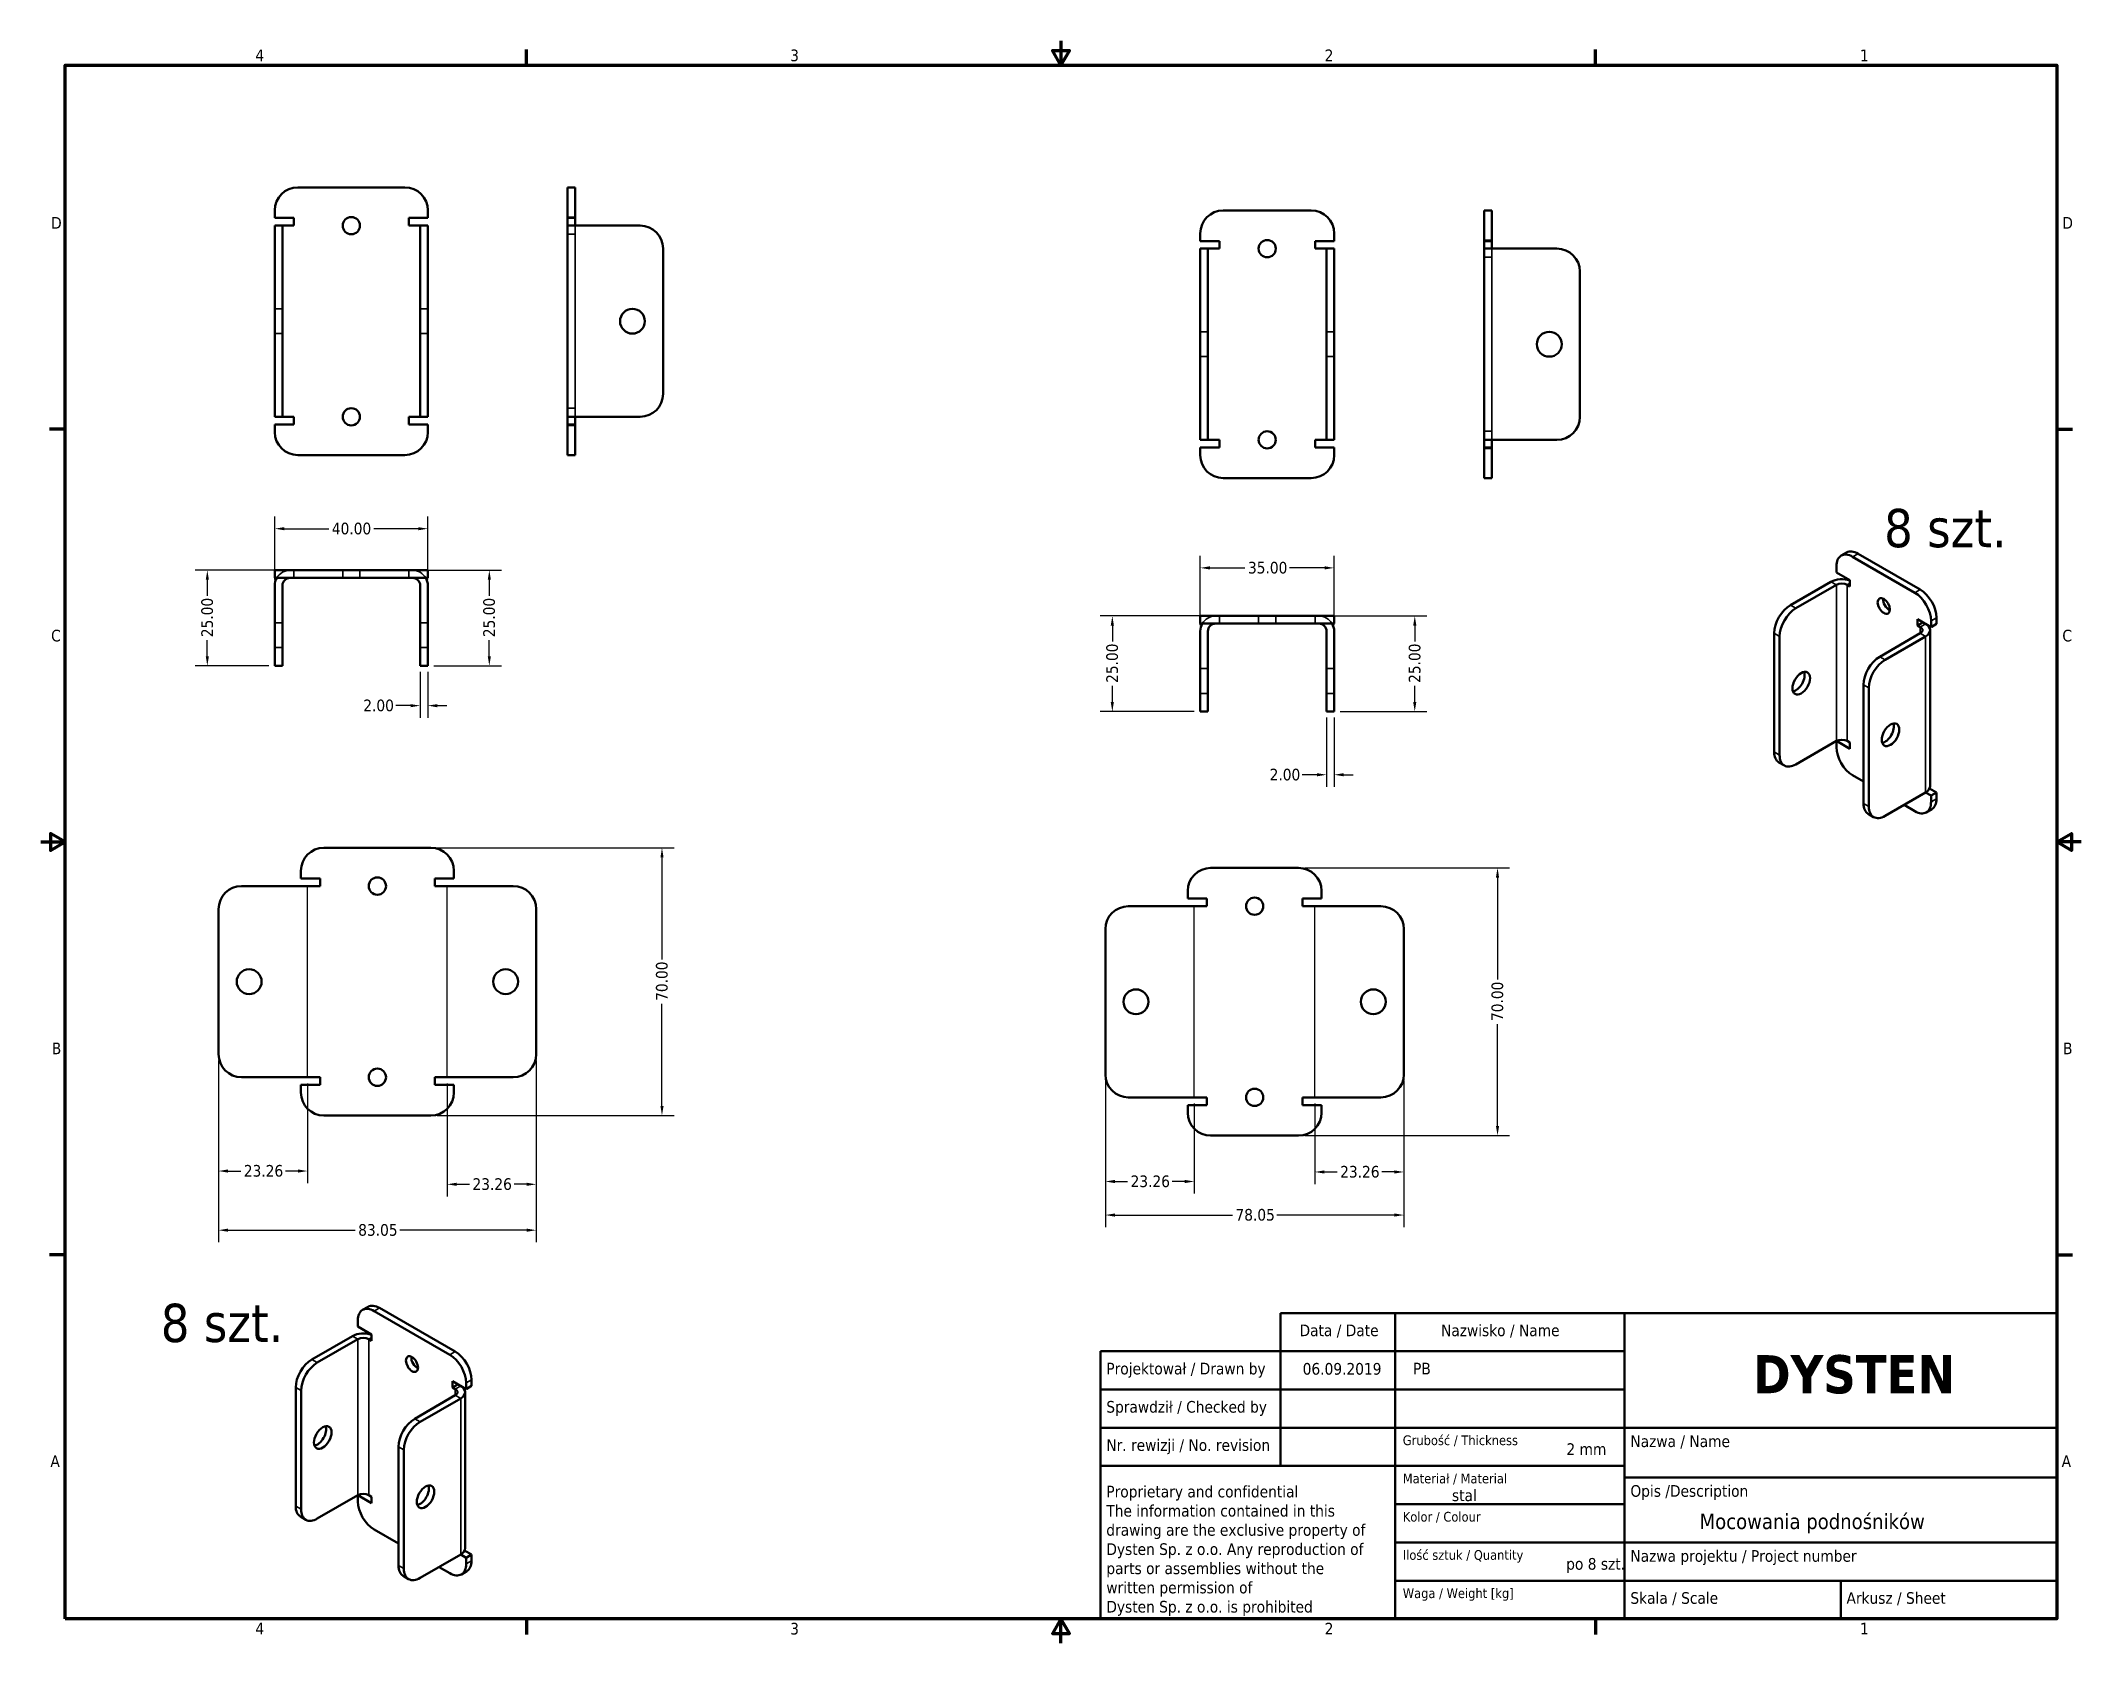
# Model space of a CAD drawing. Header units: millimetres. Extents: x 13 to 546, y 6 to 425.
import ezdxf
from ezdxf.enums import TextEntityAlignment as Align

# ---------------------------------------------------------------- set-up
doc = ezdxf.new("R2010")
doc.units = ezdxf.units.MM
for name, color, linetype, lineweight in [('Linia środkowa zgięcia (ANSI)', 7, 'Continuous', 25), ('Obramowanie (ANSI)', 7, 'Continuous', 70), ('Symbol (ANSI)', 7, 'Continuous', 25), ('Tytuł (ANSI)', 7, 'Continuous', 50), ('Ukryty (ANSI)', 7, 'Continuous', 35), ('Widoczne (ANSI)', 7, 'Continuous', 50), ('Widoczne wąskie (ANSI)', 7, 'Continuous', 35), ('Wymiar (ANSI)', 7, 'Continuous', 25)]:
    doc.layers.add(name, color=color, linetype=linetype, lineweight=lineweight)
doc.styles.add('Styl tekstu41', font='tahoma.ttf')
doc.styles.add('Styl tekstu42', font='tahoma.ttf')
doc.styles.add('Tekst notatki (ANSI)', font='tahoma.ttf')
doc.dimstyles.new('Domyślne - mm (ANSI)', dxfattribs={"dimtxt": 3.048, "dimasz": 2.5, "dimexe": 3.175, "dimexo": 1.6002, "dimgap": 0.8, "dimtad": 0, "dimtoh": 1, "dimrnd": 1e-08, "dimzin": 4, "dimdsep": 46, "dimtxsty": 'Tekst notatki (ANSI)', "dimcen": 0.09, "dimdle": 10, "dimclrd": 256, "dimclre": 256, "dimclrt": 256, "dimadec": 1, "dimazin": 1, "dimtfac": 1, "dimtofl": 0, "dimtmove": 0, "dimatfit": 3, "dimfxl": 1, "dimtolj": 1, "dimtzin": 4, "dimlwd": -1, "dimlwe": -1, "dimarcsym": 0})

# ---------------------------------------------------------------- blocks, each defined once
blk = doc.blocks.new('Ramki Default Border')
at = {"layer": 'Obramowanie (ANSI)'}
for p, q in [((139.7, 419.1), (139.7, 423.16)), ((419.1, 419.1), (419.1, 423.16)), ((19.05, 323.85), (14.99, 323.85)), ((539.75, 323.85), (543.81, 323.85)), ((19.05, 107.95), (14.99, 107.95)), ((539.75, 107.95), (543.81, 107.95)), ((139.7, 12.7), (139.7, 8.64)), ((419.1, 12.7), (419.1, 8.64))]:
    blk.add_line(p, q, dxfattribs=at)
at = {"layer": 'Obramowanie (ANSI)', "flags": 128}
for points in [[(279.4, 425.45), (279.4, 419.1), (277.2, 422.91), (281.6, 422.91), (279.4, 419.1)], [(19.05, 12.7), (19.05, 419.1), (539.75, 419.1), (539.75, 12.7), (19.05, 12.7)], [(12.7, 215.9), (19.05, 215.9), (15.24, 218.1), (15.24, 213.7), (19.05, 215.9)], [(546.1, 215.9), (539.75, 215.9), (543.56, 218.1), (543.56, 213.7), (539.75, 215.9)], [(279.4, 6.35), (279.4, 12.7), (277.2, 8.89), (281.6, 8.89), (279.4, 12.7)]]:
    blk.add_lwpolyline(points, dxfattribs=at)
at = {"layer": 'Obramowanie (ANSI)', "char_height": 3.05, "attachment_point": 7, "style": 'Tekst notatki (ANSI)'}
for s, insert in [('4', (68.79, 420.12)), ('3', (208.6, 420.05)), ('2', (348.33, 420.12)), ('1', (488.26, 420.12)), ('D', (15.39, 376.3)), ('D', (541.17, 376.3)), ('C', (15.39, 268.3)), ('C', (541.17, 268.3)), ('B', (15.58, 160.4)), ('B', (541.36, 160.4)), ('A', (15.21, 52.45)), ('A', (540.99, 52.45)), ('4', (68.79, 8.64)), ('3', (208.6, 8.57)), ('2', (348.33, 8.64)), ('1', (488.26, 8.64))]:
    blk.add_mtext(s, dxfattribs=dict(at, insert=insert))
blk = doc.blocks.new('Tabelki rysunkowe Tabelka new')
at = {"layer": 'Tytuł (ANSI)'}
for p, q in [((529, 115), (326, 115)), ((326, 115), (326, 109)), ((356, 115), (356, 35)), ((416, 115), (416, 35)), ((529, 115), (529, 35)), ((326, 109), (326, 75)), ((279, 35), (279, 105)), ((279, 105), (356, 105)), ((356, 105), (416, 105)), ((356, 95), (279, 95)), ((356, 95), (416, 95)), ((356, 85), (279, 85)), ((356, 85), (416, 85)), ((416, 85), (529, 85)), ((356, 75), (279, 75)), ((356, 75), (416, 75)), ((416, 72), (529, 72)), ((356, 65), (416, 65)), ((356, 55), (416, 55)), ((416, 55), (529, 55)), ((356, 45), (416, 45)), ((416, 45), (529, 45)), ((472.5, 45), (472.5, 35)), ((529, 35), (279, 35))]:
    blk.add_line(p, q, dxfattribs=at)
at = {"layer": 'Tytuł (ANSI)', "style": 'Tekst notatki (ANSI)'}
for s, insert, char_height, attachment_point in [('Nazwisko / Name', (368, 112), 3.048, 1), ('Data / Date', (331, 112), 3.048, 1), ('Projektował / Drawn by', (280.5, 102), 3.048, 1), ('\\fTahoma|b1|i0;\\H10.0000;DYSTEN', (476, 104), 10, 2), ('Sprawdził / Checked by', (280.5, 92), 3.048, 1), ('Nr. rewizji / No. revision', (280.5, 82), 3.048, 1), ('\\fTahoma|b0|i0;\\H2.5400;Grubość / Thickness', (358, 83), 2.54, 1), ('Nazwa / Name', (417.5, 83), 3.048, 1), ('\\fTahoma|b0|i0;\\H2.5400;Materiał / Material', (358, 73), 2.54, 1), ('Opis /Description ', (417.5, 70), 3.048, 1), ('\\fTahoma|b0|i0;\\H2.5400;Kolor / Colour', (358, 63), 2.54, 1), ('\\fTahoma|b0|i0;\\H2.5400;Ilość sztuk / Quantity', (358, 53), 2.54, 1), ('Nazwa projektu / Project number', (417.5, 53), 3.048, 1), ('\\fTahoma|b0|i0;\\H2.5400;Waga / Weight [kg]', (358, 43), 2.54, 1), ('Skala / Scale', (417.5, 42), 3.048, 1), ('Arkusz / Sheet', (474, 42), 3.048, 1)]:
    blk.add_mtext(s, dxfattribs=dict(at, insert=insert, char_height=char_height, attachment_point=attachment_point))
at = {"layer": 'Tytuł (ANSI)', "insert": (280.5, 69.84), "char_height": 3.048, "attachment_point": 1, "line_spacing_factor": 0.987884, "style": 'Tekst notatki (ANSI)'}
blk.add_mtext('Proprietary and confidential\\PThe information contained in this\\Pdrawing are the exclusive property of\\PDysten Sp. z o.o. Any reproduction of\\Pparts or assemblies without the\\Pwritten permission of\\PDysten Sp. z o.o. is prohibited', dxfattribs=at)
at = {"layer": 'Tytuł (ANSI)'}
for tag, p, height, style in [('Data_001', (331.83, 98.89), 3.05, 'Tekst notatki (ANSI)'), ('Projektował_001', (360.69, 98.95), 3.05, 'Tekst notatki (ANSI)'), ('Grubość_materiału_001', (400.78, 77.89), 3.05, 'Tekst notatki (ANSI)'), ('Materiał_001', (370.86, 65.81), 3.05, 'Tekst notatki (ANSI)'), ('Nazwa_części_001', (435.59, 58.5), 4, 'Styl tekstu42'), ('Ilość_sztuk_001', (400.72, 47.88), 3.05, 'Tekst notatki (ANSI)')]:
    blk.add_attdef(tag, p, '', height=height, dxfattribs=dict(at, style=style))
at = {"layer": 'Tytuł (ANSI)', "style": 'Tekst notatki (ANSI)'}
for tag, p in [('kiedy_sprawdził', (332, 92)), ('Kto_zatwierdził', (361, 92)), ('Nr_części', (465.47, 80.14)), ('RAL', (395.29, 61)), ('Nr_projektu', (499.73, 51)), ('Waga', (401, 41))]:
    blk.add_attdef(tag, text='', height=3.05, dxfattribs=at).set_placement(p, align=Align.TOP_LEFT)
blk = doc.blocks.new('*D5')
at = {"layer": 'Defpoints', "color": 0, "transparency": 16777216}
for p in [(56.23, 286.98), (79.87, 286.98), (73.87, 261.98)]:
    blk.add_point(p, dxfattribs=at)
at = {"layer": 'Wymiar (ANSI)', "transparency": 16777216}
for p, q in [((78.27, 286.98), (53.06, 286.98)), ((56.23, 284.48), (56.23, 280.3)), ((56.23, 264.48), (56.23, 268.67)), ((72.27, 261.98), (53.06, 261.98))]:
    blk.add_line(p, q, dxfattribs=at)
for points in [[(55.82, 284.48), (56.65, 284.48), (56.23, 286.98)], [(55.82, 264.48), (56.65, 264.48), (56.23, 261.98)]]:
    blk.add_solid(points, dxfattribs=at)
at = {"layer": 'Wymiar (ANSI)', "transparency": 16777216, "insert": (54.65, 269.47), "char_height": 3.048, "attachment_point": 1, "rotation": 90, "style": 'Tekst notatki (ANSI)'}
blk.add_mtext('\\A1;25.00', dxfattribs=at)
blk = doc.blocks.new('*D6')
at = {"layer": 'Defpoints', "color": 0, "transparency": 16777216}
for p in [(113.87, 297.84), (73.87, 282.98), (113.87, 282.98)]:
    blk.add_point(p, dxfattribs=at)
at = {"layer": 'Wymiar (ANSI)', "transparency": 16777216}
for p, q in [((73.87, 284.58), (73.87, 301.01)), ((113.87, 284.58), (113.87, 301.01)), ((76.37, 297.84), (87.98, 297.84)), ((111.37, 297.84), (99.76, 297.84))]:
    blk.add_line(p, q, dxfattribs=at)
for points in [[(76.37, 298.25), (76.37, 297.42), (73.87, 297.84)], [(111.37, 298.25), (111.37, 297.42), (113.87, 297.84)]]:
    blk.add_solid(points, dxfattribs=at)
at = {"layer": 'Wymiar (ANSI)', "transparency": 16777216, "insert": (88.78, 299.42), "char_height": 3.048, "attachment_point": 1, "style": 'Tekst notatki (ANSI)'}
blk.add_mtext('\\A1;40.00', dxfattribs=at)
blk = doc.blocks.new('*D7')
at = {"layer": 'Defpoints', "color": 0, "transparency": 16777216}
for p in [(107.87, 286.98), (129.95, 286.98), (113.87, 261.98)]:
    blk.add_point(p, dxfattribs=at)
at = {"layer": 'Wymiar (ANSI)', "transparency": 16777216}
for p, q in [((109.47, 286.98), (133.13, 286.98)), ((129.95, 284.48), (129.95, 280.3)), ((129.95, 264.48), (129.95, 268.67)), ((115.47, 261.98), (133.13, 261.98))]:
    blk.add_line(p, q, dxfattribs=at)
for points in [[(129.54, 284.48), (130.37, 284.48), (129.95, 286.98)], [(129.54, 264.48), (130.37, 264.48), (129.95, 261.98)]]:
    blk.add_solid(points, dxfattribs=at)
at = {"layer": 'Wymiar (ANSI)', "transparency": 16777216, "insert": (128.36, 269.47), "char_height": 3.048, "attachment_point": 1, "rotation": 90, "style": 'Tekst notatki (ANSI)'}
blk.add_mtext('\\A1;25.00', dxfattribs=at)
blk = doc.blocks.new('*D8')
at = {"layer": 'Defpoints', "color": 0, "transparency": 16777216}
for p in [(111.87, 261.98), (113.87, 261.98), (113.87, 251.56)]:
    blk.add_point(p, dxfattribs=at)
at = {"layer": 'Wymiar (ANSI)', "transparency": 16777216}
for p, q in [((111.87, 260.38), (111.87, 248.38)), ((113.87, 260.38), (113.87, 248.38)), ((109.37, 251.56), (105.54, 251.56)), ((116.37, 251.56), (118.87, 251.56))]:
    blk.add_line(p, q, dxfattribs=at)
for points in [[(109.37, 251.97), (109.37, 251.14), (111.87, 251.56)], [(116.37, 251.97), (116.37, 251.14), (113.87, 251.56)]]:
    blk.add_solid(points, dxfattribs=at)
at = {"layer": 'Wymiar (ANSI)', "transparency": 16777216, "insert": (97, 253.15), "char_height": 3.048, "attachment_point": 1, "style": 'Tekst notatki (ANSI)'}
blk.add_mtext('\\A1;2.00', dxfattribs=at)
blk = doc.blocks.new('*D9')
at = {"layer": 'Defpoints', "color": 0, "transparency": 16777216}
for p in [(292.82, 275.02), (321.81, 275.02), (315.81, 250.02)]:
    blk.add_point(p, dxfattribs=at)
at = {"layer": 'Wymiar (ANSI)', "transparency": 16777216}
for p, q in [((320.21, 275.02), (289.64, 275.02)), ((292.82, 272.52), (292.82, 268.34)), ((292.82, 252.52), (292.82, 256.71)), ((314.21, 250.02), (289.64, 250.02))]:
    blk.add_line(p, q, dxfattribs=at)
for points in [[(292.4, 272.52), (293.23, 272.52), (292.82, 275.02)], [(292.4, 252.52), (293.23, 252.52), (292.82, 250.02)]]:
    blk.add_solid(points, dxfattribs=at)
at = {"layer": 'Wymiar (ANSI)', "transparency": 16777216, "insert": (291.23, 257.51), "char_height": 3.048, "attachment_point": 1, "rotation": 90, "style": 'Tekst notatki (ANSI)'}
blk.add_mtext('\\A1;25.00', dxfattribs=at)
blk = doc.blocks.new('*D10')
at = {"layer": 'Defpoints', "color": 0, "transparency": 16777216}
for p in [(315.81, 287.59), (315.81, 271.02), (350.81, 271.02)]:
    blk.add_point(p, dxfattribs=at)
at = {"layer": 'Wymiar (ANSI)', "transparency": 16777216}
for p, q in [((315.81, 272.62), (315.81, 290.77)), ((350.81, 272.62), (350.81, 290.77)), ((318.31, 287.59), (327.48, 287.59)), ((348.31, 287.59), (339.14, 287.59))]:
    blk.add_line(p, q, dxfattribs=at)
for points in [[(318.31, 288.01), (318.31, 287.18), (315.81, 287.59)], [(348.31, 288.01), (348.31, 287.18), (350.81, 287.59)]]:
    blk.add_solid(points, dxfattribs=at)
at = {"layer": 'Wymiar (ANSI)', "transparency": 16777216, "insert": (328.28, 289.18), "char_height": 3.048, "attachment_point": 1, "style": 'Tekst notatki (ANSI)'}
blk.add_mtext('\\A1;35.00', dxfattribs=at)
blk = doc.blocks.new('*D11')
at = {"layer": 'Defpoints', "color": 0, "transparency": 16777216}
for p in [(344.81, 275.02), (350.81, 250.02), (371.88, 250.02)]:
    blk.add_point(p, dxfattribs=at)
at = {"layer": 'Wymiar (ANSI)', "transparency": 16777216}
for p, q in [((346.41, 275.02), (375.06, 275.02)), ((371.88, 272.52), (371.88, 268.34)), ((371.88, 252.52), (371.88, 256.71)), ((352.41, 250.02), (375.06, 250.02))]:
    blk.add_line(p, q, dxfattribs=at)
for points in [[(371.47, 272.52), (372.3, 272.52), (371.88, 275.02)], [(371.47, 252.52), (372.3, 252.52), (371.88, 250.02)]]:
    blk.add_solid(points, dxfattribs=at)
at = {"layer": 'Wymiar (ANSI)', "transparency": 16777216, "insert": (370.3, 257.51), "char_height": 3.048, "attachment_point": 1, "rotation": 90, "style": 'Tekst notatki (ANSI)'}
blk.add_mtext('\\A1;25.00', dxfattribs=at)
blk = doc.blocks.new('*D12')
at = {"layer": 'Defpoints', "color": 0, "transparency": 16777216}
for p in [(348.81, 250.02), (350.81, 250.02), (350.81, 233.49)]:
    blk.add_point(p, dxfattribs=at)
at = {"layer": 'Wymiar (ANSI)', "transparency": 16777216}
for p, q in [((348.81, 248.42), (348.81, 230.31)), ((350.81, 248.42), (350.81, 230.31)), ((346.31, 233.49), (342.48, 233.49)), ((353.31, 233.49), (355.81, 233.49))]:
    blk.add_line(p, q, dxfattribs=at)
for points in [[(346.31, 233.9), (346.31, 233.07), (348.81, 233.49)], [(353.31, 233.9), (353.31, 233.07), (350.81, 233.49)]]:
    blk.add_solid(points, dxfattribs=at)
at = {"layer": 'Wymiar (ANSI)', "transparency": 16777216, "insert": (333.94, 235.07), "char_height": 3.048, "attachment_point": 1, "style": 'Tekst notatki (ANSI)'}
blk.add_mtext('\\A1;2.00', dxfattribs=at)
blk = doc.blocks.new('*D13')
at = {"layer": 'Defpoints', "color": 0, "transparency": 16777216}
for p in [(59.17, 160.37), (142.22, 160.37), (142.22, 114.37)]:
    blk.add_point(p, dxfattribs=at)
at = {"layer": 'Wymiar (ANSI)', "transparency": 16777216}
for p, q in [((59.17, 158.77), (59.17, 111.2)), ((142.22, 158.77), (142.22, 111.2)), ((61.67, 114.37), (94.87, 114.37)), ((139.72, 114.37), (106.52, 114.37))]:
    blk.add_line(p, q, dxfattribs=at)
for points in [[(61.67, 114.79), (61.67, 113.96), (59.17, 114.37)], [(139.72, 114.79), (139.72, 113.96), (142.22, 114.37)]]:
    blk.add_solid(points, dxfattribs=at)
at = {"layer": 'Wymiar (ANSI)', "transparency": 16777216, "insert": (95.67, 115.97), "char_height": 3.048, "attachment_point": 1, "style": 'Tekst notatki (ANSI)'}
blk.add_mtext('\\A1;83.05', dxfattribs=at)
blk = doc.blocks.new('*D14')
at = {"layer": 'Defpoints', "color": 0, "transparency": 16777216}
for p in [(142.22, 160.37), (118.95, 154.37), (142.22, 126.37)]:
    blk.add_point(p, dxfattribs=at)
at = {"layer": 'Wymiar (ANSI)', "transparency": 16777216}
for p, q in [((142.22, 158.77), (142.22, 123.2)), ((118.95, 152.77), (118.95, 123.2)), ((121.45, 126.37), (124.75, 126.37)), ((139.72, 126.37), (136.42, 126.37))]:
    blk.add_line(p, q, dxfattribs=at)
for points in [[(121.45, 126.79), (121.45, 125.96), (118.95, 126.37)], [(139.72, 126.79), (139.72, 125.96), (142.22, 126.37)]]:
    blk.add_solid(points, dxfattribs=at)
at = {"layer": 'Wymiar (ANSI)', "transparency": 16777216, "insert": (125.55, 127.96), "char_height": 3.048, "attachment_point": 1, "style": 'Tekst notatki (ANSI)'}
blk.add_mtext('\\A1;23.26', dxfattribs=at)
blk = doc.blocks.new('*D15')
at = {"layer": 'Defpoints', "color": 0, "transparency": 16777216}
for p in [(59.17, 160.37), (82.43, 154.37), (59.17, 129.85)]:
    blk.add_point(p, dxfattribs=at)
at = {"layer": 'Wymiar (ANSI)', "transparency": 16777216}
for p, q in [((59.17, 158.77), (59.17, 126.67)), ((82.43, 152.77), (82.43, 126.67)), ((61.67, 129.85), (64.97, 129.85)), ((79.93, 129.85), (76.63, 129.85))]:
    blk.add_line(p, q, dxfattribs=at)
for points in [[(61.67, 130.26), (61.67, 129.43), (59.17, 129.85)], [(79.93, 130.26), (79.93, 129.43), (82.43, 129.85)]]:
    blk.add_solid(points, dxfattribs=at)
at = {"layer": 'Wymiar (ANSI)', "transparency": 16777216, "insert": (65.77, 131.43), "char_height": 3.048, "attachment_point": 1, "style": 'Tekst notatki (ANSI)'}
blk.add_mtext('\\A1;23.26', dxfattribs=at)
blk = doc.blocks.new('*D16')
at = {"layer": 'Defpoints', "color": 0, "transparency": 16777216}
for p in [(114.69, 214.37), (114.69, 144.37), (175.09, 144.37)]:
    blk.add_point(p, dxfattribs=at)
at = {"layer": 'Wymiar (ANSI)', "transparency": 16777216}
for p, q in [((116.29, 214.37), (178.27, 214.37)), ((175.09, 211.87), (175.09, 185.2)), ((175.09, 146.87), (175.09, 173.55)), ((116.29, 144.37), (178.27, 144.37))]:
    blk.add_line(p, q, dxfattribs=at)
for points in [[(174.68, 211.87), (175.51, 211.87), (175.09, 214.37)], [(174.68, 146.87), (175.51, 146.87), (175.09, 144.37)]]:
    blk.add_solid(points, dxfattribs=at)
at = {"layer": 'Wymiar (ANSI)', "transparency": 16777216, "insert": (173.51, 174.35), "char_height": 3.048, "attachment_point": 1, "rotation": 90, "style": 'Tekst notatki (ANSI)'}
blk.add_mtext('\\A1;70.00', dxfattribs=at)
blk = doc.blocks.new('*D17')
at = {"layer": 'Defpoints', "color": 0, "transparency": 16777216}
for p in [(290.99, 155.11), (369.04, 155.11), (369.04, 118.33)]:
    blk.add_point(p, dxfattribs=at)
at = {"layer": 'Wymiar (ANSI)', "transparency": 16777216}
for p, q in [((290.99, 153.51), (290.99, 115.16)), ((369.04, 153.51), (369.04, 115.16)), ((293.49, 118.33), (324.21, 118.33)), ((366.54, 118.33), (335.82, 118.33))]:
    blk.add_line(p, q, dxfattribs=at)
for points in [[(293.49, 118.75), (293.49, 117.92), (290.99, 118.33)], [(366.54, 118.75), (366.54, 117.92), (369.04, 118.33)]]:
    blk.add_solid(points, dxfattribs=at)
at = {"layer": 'Wymiar (ANSI)', "transparency": 16777216, "insert": (325.01, 119.93), "char_height": 3.048, "attachment_point": 1, "style": 'Tekst notatki (ANSI)'}
blk.add_mtext('\\A1;78.05', dxfattribs=at)
blk = doc.blocks.new('*D18')
at = {"layer": 'Defpoints', "color": 0, "transparency": 16777216}
for p in [(290.99, 155.11), (314.25, 149.11), (290.99, 127.11)]:
    blk.add_point(p, dxfattribs=at)
at = {"layer": 'Wymiar (ANSI)', "transparency": 16777216}
for p, q in [((290.99, 153.51), (290.99, 123.93)), ((314.25, 147.51), (314.25, 123.93)), ((293.49, 127.11), (296.79, 127.11)), ((311.75, 127.11), (308.45, 127.11))]:
    blk.add_line(p, q, dxfattribs=at)
for points in [[(293.49, 127.52), (293.49, 126.69), (290.99, 127.11)], [(311.75, 127.52), (311.75, 126.69), (314.25, 127.11)]]:
    blk.add_solid(points, dxfattribs=at)
at = {"layer": 'Wymiar (ANSI)', "transparency": 16777216, "insert": (297.59, 128.69), "char_height": 3.048, "attachment_point": 1, "style": 'Tekst notatki (ANSI)'}
blk.add_mtext('\\A1;23.26', dxfattribs=at)
blk = doc.blocks.new('*D19')
at = {"layer": 'Defpoints', "color": 0, "transparency": 16777216}
for p in [(369.04, 155.11), (345.78, 149.11), (369.04, 129.6)]:
    blk.add_point(p, dxfattribs=at)
at = {"layer": 'Wymiar (ANSI)', "transparency": 16777216}
for p, q in [((369.04, 153.51), (369.04, 126.43)), ((345.78, 147.51), (345.78, 126.43)), ((348.28, 129.6), (351.58, 129.6)), ((366.54, 129.6), (363.24, 129.6))]:
    blk.add_line(p, q, dxfattribs=at)
for points in [[(348.28, 130.02), (348.28, 129.18), (345.78, 129.6)], [(366.54, 130.02), (366.54, 129.18), (369.04, 129.6)]]:
    blk.add_solid(points, dxfattribs=at)
at = {"layer": 'Wymiar (ANSI)', "transparency": 16777216, "insert": (352.38, 131.19), "char_height": 3.048, "attachment_point": 1, "style": 'Tekst notatki (ANSI)'}
blk.add_mtext('\\A1;23.26', dxfattribs=at)
blk = doc.blocks.new('*D20')
at = {"layer": 'Defpoints', "color": 0, "transparency": 16777216}
for p in [(341.52, 209.11), (341.52, 139.11), (393.52, 139.11)]:
    blk.add_point(p, dxfattribs=at)
at = {"layer": 'Wymiar (ANSI)', "transparency": 16777216}
for p, q in [((343.12, 209.11), (396.69, 209.11)), ((393.52, 206.61), (393.52, 179.93)), ((393.52, 141.61), (393.52, 168.28)), ((343.12, 139.11), (396.69, 139.11))]:
    blk.add_line(p, q, dxfattribs=at)
for points in [[(393.1, 206.61), (393.93, 206.61), (393.52, 209.11)], [(393.1, 141.61), (393.93, 141.61), (393.52, 139.11)]]:
    blk.add_solid(points, dxfattribs=at)
at = {"layer": 'Wymiar (ANSI)', "transparency": 16777216, "insert": (391.93, 169.08), "char_height": 3.048, "attachment_point": 1, "rotation": 90, "style": 'Tekst notatki (ANSI)'}
blk.add_mtext('\\A1;70.00', dxfattribs=at)

msp = doc.modelspace()

# ---------------------------------------------------------------- linework, layer by layer
at = {"layer": 'Linia środkowa zgięcia (ANSI)'}
for p, q in [((82.43, 154.373), (82.43, 204.373)), ((118.954, 154.373), (118.954, 204.373)), ((314.254, 149.107), (314.254, 199.107)), ((345.777, 149.107), (345.777, 199.107))]:
    msp.add_line(p, q, dxfattribs=at)
at = {"layer": 'Ukryty (ANSI)'}
for p, q in [((150.375, 379.358), (152.375, 379.358)), ((150.375, 374.858), (152.375, 374.858)), ((152.375, 377.108), (152.375, 327.108)), ((390.04, 373.335), (392.04, 373.335)), ((390.04, 368.835), (392.04, 368.835)), ((392.04, 371.085), (392.04, 321.085)), ((73.871, 355.358), (75.871, 355.358)), ((111.871, 355.358), (113.871, 355.358)), ((73.871, 348.858), (75.871, 348.858)), ((111.871, 348.858), (113.871, 348.858)), ((315.809, 349.335), (317.809, 349.335)), ((348.809, 349.335), (350.809, 349.335)), ((315.809, 342.835), (317.809, 342.835)), ((348.809, 342.835), (350.809, 342.835)), ((150.375, 329.358), (152.375, 329.358)), ((150.375, 324.858), (152.375, 324.858)), ((390.04, 323.335), (392.04, 323.335)), ((390.04, 318.835), (392.04, 318.835)), ((78.871, 286.984), (78.871, 284.984)), ((91.621, 286.984), (91.621, 284.984)), ((96.121, 286.984), (96.121, 284.984)), ((108.871, 286.984), (108.871, 284.984)), ((73.871, 273.234), (75.871, 273.234)), ((111.871, 273.234), (113.871, 273.234)), ((320.809, 275.021), (320.809, 273.021)), ((331.059, 275.021), (331.059, 273.021)), ((335.559, 275.021), (335.559, 273.021)), ((345.809, 275.021), (345.809, 273.021)), ((73.871, 266.734), (75.871, 266.734)), ((111.871, 266.734), (113.871, 266.734)), ((315.809, 261.271), (317.809, 261.271)), ((348.809, 261.271), (350.809, 261.271)), ((315.809, 254.771), (317.809, 254.771)), ((348.809, 254.771), (350.809, 254.771))]:
    msp.add_line(p, q, dxfattribs=at)
for centre, start, end in [((77.871, 282.984), 90, 150), ((109.871, 282.984), 30, 90), ((319.809, 271.021), 90, 150), ((346.809, 271.021), 30, 90)]:
    msp.add_arc(centre, 4, start, end, dxfattribs=at)
at = {"layer": 'Widoczne (ANSI)'}
for p, q in [((79.871, 387.108), (107.871, 387.108)), ((152.375, 387.108), (150.375, 387.108)), ((150.375, 381.108), (150.375, 387.108)), ((152.375, 387.108), (152.375, 381.108)), ((73.871, 379.108), (73.871, 381.108)), ((73.871, 379.108), (78.871, 379.108)), ((78.871, 379.108), (78.871, 377.108)), ((108.871, 377.108), (108.871, 379.108)), ((108.871, 379.108), (113.871, 379.108)), ((113.871, 381.108), (113.871, 379.108)), ((150.375, 379.108), (150.375, 381.108)), ((150.375, 377.108), (150.375, 379.108)), ((150.375, 379.108), (152.375, 379.108)), ((152.375, 379.108), (152.375, 381.108)), ((152.375, 379.108), (152.375, 377.108)), ((321.809, 381.085), (344.809, 381.085)), ((392.04, 381.085), (390.04, 381.085)), ((390.04, 375.085), (390.04, 381.085)), ((392.04, 381.085), (392.04, 375.085)), ((75.871, 377.108), (73.871, 377.108)), ((73.871, 371.108), (73.871, 377.108)), ((75.871, 377.108), (75.871, 371.108)), ((75.871, 377.108), (77.871, 377.108)), ((78.871, 377.108), (77.871, 377.108)), ((109.871, 377.108), (108.871, 377.108)), ((109.871, 377.108), (111.871, 377.108)), ((111.871, 371.108), (111.871, 377.108)), ((113.871, 377.108), (111.871, 377.108)), ((113.871, 377.108), (113.871, 371.108)), ((150.375, 327.108), (150.375, 377.108)), ((154.375, 377.108), (150.375, 377.108)), ((154.375, 377.108), (169.375, 377.108)), ((315.809, 373.085), (315.809, 375.085)), ((350.809, 375.085), (350.809, 373.085)), ((390.04, 373.085), (390.04, 375.085)), ((392.04, 373.085), (392.04, 375.085)), ((73.871, 333.108), (73.871, 371.108)), ((75.871, 333.108), (75.871, 371.108)), ((111.871, 371.108), (111.871, 333.108)), ((113.871, 371.108), (113.871, 333.108)), ((175.375, 333.108), (175.375, 371.108)), ((315.809, 373.085), (320.809, 373.085)), ((317.809, 371.085), (315.809, 371.085)), ((315.809, 365.085), (315.809, 371.085)), ((317.809, 371.085), (317.809, 365.085)), ((317.809, 371.085), (319.809, 371.085)), ((320.809, 371.085), (319.809, 371.085)), ((320.809, 373.085), (320.809, 371.085)), ((345.809, 371.085), (345.809, 373.085)), ((345.809, 373.085), (350.809, 373.085)), ((346.809, 371.085), (345.809, 371.085)), ((346.809, 371.085), (348.809, 371.085)), ((348.809, 365.085), (348.809, 371.085)), ((350.809, 371.085), (348.809, 371.085)), ((350.809, 371.085), (350.809, 365.085)), ((390.04, 371.085), (390.04, 373.085)), ((390.04, 373.085), (392.04, 373.085)), ((390.04, 321.085), (390.04, 371.085)), ((394.04, 371.085), (390.04, 371.085)), ((392.04, 373.085), (392.04, 371.085)), ((394.04, 371.085), (409.04, 371.085)), ((315.809, 327.085), (315.809, 365.085)), ((317.809, 327.085), (317.809, 365.085)), ((348.809, 365.085), (348.809, 327.085)), ((350.809, 365.085), (350.809, 327.085)), ((415.04, 327.085), (415.04, 365.085)), ((73.871, 327.108), (73.871, 333.108)), ((75.871, 333.108), (75.871, 327.108)), ((111.871, 327.108), (111.871, 333.108)), ((113.871, 333.108), (113.871, 327.108)), ((73.871, 327.108), (75.871, 327.108)), ((77.871, 327.108), (75.871, 327.108)), ((77.871, 327.108), (78.871, 327.108)), ((78.871, 327.108), (78.871, 325.108)), ((108.871, 325.108), (108.871, 327.108)), ((108.871, 327.108), (109.871, 327.108)), ((111.871, 327.108), (109.871, 327.108)), ((111.871, 327.108), (113.871, 327.108)), ((150.375, 325.108), (150.375, 327.108)), ((154.375, 327.108), (150.375, 327.108)), ((152.375, 327.108), (152.375, 325.108)), ((154.375, 327.108), (169.375, 327.108)), ((315.809, 321.085), (315.809, 327.085)), ((317.809, 327.085), (317.809, 321.085)), ((348.809, 321.085), (348.809, 327.085)), ((350.809, 327.085), (350.809, 321.085)), ((73.871, 323.108), (73.871, 325.108)), ((78.871, 325.108), (73.871, 325.108)), ((113.871, 325.108), (108.871, 325.108)), ((113.871, 325.108), (113.871, 323.108)), ((150.375, 323.108), (150.375, 325.108)), ((152.375, 325.108), (150.375, 325.108)), ((150.375, 317.108), (150.375, 323.108)), ((152.375, 323.108), (152.375, 325.108)), ((152.375, 323.108), (152.375, 317.108)), ((315.809, 321.085), (317.809, 321.085)), ((319.809, 321.085), (317.809, 321.085)), ((319.809, 321.085), (320.809, 321.085)), ((320.809, 321.085), (320.809, 319.085)), ((345.809, 319.085), (345.809, 321.085)), ((345.809, 321.085), (346.809, 321.085)), ((348.809, 321.085), (346.809, 321.085)), ((348.809, 321.085), (350.809, 321.085)), ((390.04, 319.085), (390.04, 321.085)), ((394.04, 321.085), (390.04, 321.085)), ((392.04, 321.085), (392.04, 319.085)), ((394.04, 321.085), (409.04, 321.085)), ((107.871, 317.108), (79.871, 317.108)), ((150.375, 317.108), (152.375, 317.108)), ((315.809, 317.085), (315.809, 319.085)), ((320.809, 319.085), (315.809, 319.085)), ((350.809, 319.085), (345.809, 319.085)), ((350.809, 319.085), (350.809, 317.085)), ((390.04, 317.085), (390.04, 319.085)), ((392.04, 319.085), (390.04, 319.085)), ((390.04, 311.085), (390.04, 317.085)), ((392.04, 317.085), (392.04, 319.085)), ((392.04, 317.085), (392.04, 311.085)), ((344.809, 311.085), (321.809, 311.085)), ((390.04, 311.085), (392.04, 311.085)), ((482.106, 286.412), (482.106, 288.045)), ((484.763, 291.608), (483.348, 290.791)), ((486.348, 290.494), (502.612, 281.104)), ((487.763, 291.311), (504.026, 281.921)), ((73.871, 286.984), (79.871, 286.984)), ((73.871, 286.984), (73.871, 284.984)), ((79.871, 284.984), (73.871, 284.984)), ((73.871, 282.984), (73.871, 267.984)), ((75.871, 267.984), (75.871, 282.984)), ((79.871, 286.984), (107.871, 286.984)), ((79.871, 284.984), (107.871, 284.984)), ((107.871, 286.984), (113.871, 286.984)), ((113.871, 284.984), (107.871, 284.984)), ((111.871, 282.984), (111.871, 267.984)), ((113.871, 284.984), (113.871, 286.984)), ((113.871, 282.984), (113.871, 267.984)), ((480.692, 283.962), (470.085, 277.838)), ((471.499, 277.022), (482.106, 283.146)), ((482.106, 286.412), (485.641, 284.37)), ((485.641, 282.737), (484.934, 283.146)), ((485.641, 284.37), (485.641, 282.737)), ((315.809, 275.021), (321.809, 275.021)), ((315.809, 275.021), (315.809, 273.021)), ((321.809, 273.021), (315.809, 273.021)), ((321.809, 275.021), (344.809, 275.021)), ((321.809, 273.021), (344.809, 273.021)), ((344.809, 275.021), (350.809, 275.021)), ((350.809, 273.021), (344.809, 273.021)), ((350.809, 273.021), (350.809, 275.021)), ((503.319, 272.531), (503.319, 274.164)), ((503.319, 274.164), (506.854, 272.123)), ((504.733, 273.348), (503.319, 272.531)), ((504.026, 272.123), (503.319, 272.531)), ((506.854, 273.756), (506.854, 272.123)), ((506.854, 272.123), (508.269, 272.939)), ((508.269, 274.572), (508.269, 272.939)), ((73.871, 261.984), (73.871, 267.984)), ((75.871, 267.984), (75.871, 261.984)), ((111.871, 261.984), (111.871, 267.984)), ((113.871, 267.984), (113.871, 261.984)), ((315.809, 271.021), (315.809, 256.021)), ((317.809, 256.021), (317.809, 271.021)), ((348.809, 271.021), (348.809, 256.021)), ((350.809, 271.021), (350.809, 256.021)), ((465.842, 239.463), (465.842, 270.49)), ((467.257, 238.646), (467.257, 269.673)), ((504.026, 270.49), (493.419, 264.366)), ((505.44, 269.673), (494.834, 263.55)), ((506.612, 271.306), (506.612, 230.482)), ((73.871, 261.984), (75.871, 261.984)), ((111.871, 261.984), (113.871, 261.984)), ((489.177, 257.018), (489.177, 225.991)), ((490.591, 256.201), (490.591, 225.174)), ((315.809, 250.021), (315.809, 256.021)), ((317.809, 256.021), (317.809, 250.021)), ((348.809, 250.021), (348.809, 256.021)), ((350.809, 256.021), (350.809, 250.021)), ((315.809, 250.021), (317.809, 250.021)), ((348.809, 250.021), (350.809, 250.021)), ((482.106, 242.321), (471.499, 236.197)), ((482.106, 240.688), (482.106, 242.321)), ((485.641, 240.279), (482.106, 242.321)), ((484.934, 242.321), (485.641, 241.912)), ((485.641, 241.912), (485.641, 240.279)), ((467.085, 236.716), (468.499, 235.9)), ((489.177, 231.706), (486.348, 233.339)), ((506.476, 229.884), (508.269, 228.849)), ((505.44, 228.849), (494.834, 222.725)), ((502.612, 223.95), (499.783, 225.583)), ((506.854, 228.032), (505.44, 228.849)), ((507.026, 224.469), (505.612, 223.652)), ((508.269, 228.849), (506.854, 228.032)), ((506.854, 228.032), (506.854, 226.399)), ((508.269, 228.849), (508.269, 227.216)), ((491.834, 222.428), (490.419, 223.244)), ((114.692, 214.373), (86.692, 214.373)), ((80.692, 208.373), (80.692, 206.373)), ((120.692, 206.373), (120.692, 208.373)), ((341.516, 209.107), (318.516, 209.107)), ((85.692, 204.373), (65.168, 204.373)), ((80.692, 206.373), (85.692, 206.373)), ((85.692, 206.373), (85.692, 204.373)), ((115.692, 204.373), (115.692, 206.373)), ((115.692, 206.373), (120.692, 206.373)), ((136.216, 204.373), (115.692, 204.373)), ((312.516, 203.107), (312.516, 201.107)), ((347.516, 201.107), (347.516, 203.107)), ((59.168, 198.373), (59.168, 160.373)), ((142.216, 160.373), (142.216, 198.373)), ((317.516, 199.107), (296.992, 199.107)), ((312.516, 201.107), (317.516, 201.107)), ((317.516, 201.107), (317.516, 199.107)), ((342.516, 199.107), (342.516, 201.107)), ((342.516, 201.107), (347.516, 201.107)), ((363.039, 199.107), (342.516, 199.107)), ((290.992, 193.107), (290.992, 155.107)), ((369.039, 155.107), (369.039, 193.107)), ((65.168, 154.373), (85.692, 154.373)), ((80.692, 152.373), (80.692, 150.373)), ((85.692, 152.373), (80.692, 152.373)), ((85.692, 154.373), (85.692, 152.373)), ((115.692, 154.373), (136.216, 154.373)), ((115.692, 152.373), (115.692, 154.373)), ((120.692, 152.373), (115.692, 152.373)), ((120.692, 150.373), (120.692, 152.373)), ((86.692, 144.373), (114.692, 144.373)), ((296.992, 149.107), (317.516, 149.107)), ((312.516, 147.107), (312.516, 145.107)), ((317.516, 147.107), (312.516, 147.107)), ((317.516, 149.107), (317.516, 147.107)), ((342.516, 149.107), (363.039, 149.107)), ((342.516, 147.107), (342.516, 149.107)), ((347.516, 147.107), (342.516, 147.107)), ((347.516, 145.107), (347.516, 147.107)), ((318.516, 139.107), (341.516, 139.107)), ((95.594, 89.144), (95.594, 90.777)), ((98.251, 94.34), (96.836, 93.523)), ((99.836, 93.226), (119.635, 81.795)), ((101.251, 94.043), (121.05, 82.612)), ((94.179, 86.694), (83.573, 80.571)), ((84.987, 79.754), (95.594, 85.878)), ((95.594, 89.144), (99.129, 87.103)), ((99.129, 85.47), (98.422, 85.878)), ((99.129, 87.103), (99.129, 85.47)), ((120.342, 73.222), (120.342, 74.855)), ((120.342, 74.855), (123.878, 72.814)), ((125.292, 75.263), (125.292, 73.63)), ((79.33, 42.195), (79.33, 73.222)), ((80.744, 41.379), (80.744, 72.406)), ((121.05, 71.181), (110.443, 65.057)), ((122.464, 70.364), (111.857, 64.241)), ((121.757, 74.039), (120.342, 73.222)), ((121.05, 72.814), (120.342, 73.222)), ((123.635, 71.997), (123.635, 31.173)), ((123.878, 74.447), (123.878, 72.814)), ((123.878, 72.814), (125.292, 73.63)), ((106.2, 57.709), (106.2, 26.682)), ((107.614, 56.892), (107.614, 25.865)), ((95.594, 45.053), (84.987, 38.929)), ((95.594, 43.42), (95.594, 45.053)), ((99.129, 43.012), (95.594, 45.053)), ((98.422, 45.053), (99.129, 44.645)), ((99.129, 44.645), (99.129, 43.012)), ((80.573, 39.449), (81.987, 38.632)), ((106.2, 32.397), (99.836, 36.072)), ((122.464, 29.54), (111.857, 23.416)), ((123.878, 28.723), (122.464, 29.54)), ((123.499, 30.575), (125.292, 29.54)), ((125.292, 29.54), (123.878, 28.723)), ((123.878, 28.723), (123.878, 27.09)), ((125.292, 29.54), (125.292, 27.907)), ((108.857, 23.119), (107.443, 23.935)), ((119.635, 24.641), (116.807, 26.274)), ((124.05, 25.16), (122.635, 24.343))]:
    msp.add_line(p, q, dxfattribs=at)
for centre, radius in [((93.871, 377.108), 2.25), ((333.309, 371.085), 2.25), ((167.375, 352.108), 3.25), ((407.04, 346.085), 3.25), ((93.871, 327.108), 2.25), ((333.309, 321.085), 2.25), ((100.692, 204.373), 2.25), ((330.016, 199.107), 2.25), ((67.168, 179.373), 3.25), ((134.216, 179.373), 3.25), ((298.992, 174.107), 3.25), ((361.039, 174.107), 3.25), ((100.692, 154.373), 2.25), ((330.016, 149.107), 2.25)]:
    msp.add_circle(centre, radius, dxfattribs=at)
for centre, radius, start, end in [((79.871, 381.108), 6, 90, 180), ((107.871, 381.108), 6, 0, 90), ((321.809, 375.085), 6, 90, 180), ((344.809, 375.085), 6, 0, 90), ((169.375, 371.108), 6, 0, 90), ((409.04, 365.085), 6, 0, 90), ((169.375, 333.108), 6, 270, 0), ((409.04, 327.085), 6, 270, 0), ((79.871, 323.108), 6, 180, 270), ((107.871, 323.108), 6, 270, 0), ((321.809, 317.085), 6, 180, 270), ((344.809, 317.085), 6, 270, 0), ((77.871, 282.984), 4, 150, 180), ((77.871, 282.984), 2, 90, 180), ((109.871, 282.984), 2, 0, 90), ((109.871, 282.984), 4, 0, 30), ((319.809, 271.021), 4, 150, 180), ((319.809, 271.021), 2, 90, 180), ((346.809, 271.021), 2, 0, 90), ((346.809, 271.021), 4, 0, 30), ((86.692, 208.373), 6, 90, 180), ((114.692, 208.373), 6, 0, 90), ((318.516, 203.107), 6, 90, 180), ((341.516, 203.107), 6, 0, 90), ((65.168, 198.373), 6, 90, 180), ((136.216, 198.373), 6, 0, 90), ((296.992, 193.107), 6, 90, 180), ((363.039, 193.107), 6, 0, 90), ((65.168, 160.373), 6, 180, 270), ((136.216, 160.373), 6, 270, 0), ((296.992, 155.107), 6, 180, 270), ((363.039, 155.107), 6, 270, 0), ((86.692, 150.373), 6, 180, 270), ((114.692, 150.373), 6, 270, 0), ((318.516, 145.107), 6, 180, 270), ((341.516, 145.107), 6, 270, 0)]:
    msp.add_arc(centre, radius, start, end, dxfattribs=at)
for centre, major_axis, start_param, end_param in [((486.348, 285.595), (-3, 5.196), 5.4977871, 7.0685835), ((487.763, 286.412), (-3, 5.196), 5.4977871, 6.2831853), ((483.52, 282.329), (-4, 0), 4.1533991, 5.4977871), ((483.52, 282.329), (2, 0), 0.7853982, 2.3561945), ((470.085, 272.939), (-3, -5.196), 3.9269908, 5.4977871), ((495.894, 278.451), (1.125, -1.949), 3.8212665, 5.6035115), ((502.612, 276.205), (3, -5.196), 0.7853982, 2.3561945), ((504.026, 277.022), (-3, 5.196), 3.9269908, 5.4977871), ((471.499, 272.123), (3, 5.196), 0.7853982, 2.3561945), ((502.612, 271.306), (2, 0), 5.4977871, 7.0685835), ((502.612, 271.306), (4, 0), 5.4977871, 7.0685835), ((493.419, 259.467), (-3, -5.196), 3.9269908, 5.4977871), ((494.834, 258.651), (3, 5.196), 0.7853982, 2.3561945), ((471.499, 258.242), (1.625, 2.815), 3.5917893, 5.8329886), ((494.834, 244.77), (1.625, 2.815), 3.5917893, 5.8329886), ((483.52, 241.504), (-2, 0), 3.9269908, 5.4977871), ((486.348, 238.238), (-3, 5.196), 0.7853982, 2.3561945), ((470.085, 241.912), (-3, -5.196), 5.4977871, 6.2831853), ((471.499, 241.096), (-3, -5.196), 5.4977871, 7.0685835), ((502.612, 230.482), (4, 0), 5.4977871, 6.2831853), ((493.419, 228.44), (-3, -5.196), 5.4977871, 6.2831853), ((494.834, 227.624), (-3, -5.196), 5.4977871, 7.0685835), ((502.612, 228.849), (3, -5.196), 5.4977871, 7.0685835), ((504.026, 229.665), (3, -5.196), 0, 0.7853982), ((99.836, 88.327), (-3, 5.196), 5.4977871, 7.0685835), ((101.251, 89.144), (-3, 5.196), 5.4977871, 6.2831853), ((97.008, 85.061), (-4, 0), 4.1533991, 5.4977871), ((97.008, 85.061), (2, 0), 0.7853982, 2.3561945), ((83.573, 75.672), (-3, -5.196), 3.9269908, 5.4977871), ((111.15, 80.162), (1.125, -1.949), 3.8212665, 5.6035115), ((119.635, 76.896), (3, -5.196), 0.7853982, 2.3561945), ((121.05, 77.713), (-3, 5.196), 3.9269908, 5.4977871), ((84.987, 74.855), (3, 5.196), 0.7853982, 2.3561945), ((119.635, 71.997), (2, 0), 5.4977871, 7.0685835), ((119.635, 71.997), (4, 0), 5.4977871, 7.0685835), ((110.443, 60.158), (-3, -5.196), 3.9269908, 5.4977871), ((111.857, 59.342), (3, 5.196), 0.7853982, 2.3561945), ((84.987, 60.975), (1.625, 2.815), 3.5917893, 5.8329886), ((97.008, 44.237), (-2, 0), 3.9269908, 5.4977871), ((99.836, 40.971), (-3, 5.196), 0.7853982, 2.3561945), ((111.857, 45.461), (1.625, 2.815), 3.5917893, 5.8329886), ((83.573, 44.645), (-3, -5.196), 5.4977871, 6.2831853), ((84.987, 43.828), (-3, -5.196), 5.4977871, 7.0685835), ((110.443, 29.131), (-3, -5.196), 5.4977871, 6.2831853), ((119.635, 29.54), (3, -5.196), 5.4977871, 7.0685835), ((119.635, 31.173), (4, 0), 5.4977871, 6.2831853), ((121.05, 30.356), (3, -5.196), 0, 0.7853982), ((111.857, 28.315), (-3, -5.196), 5.4977871, 7.0685835)]:
    msp.add_ellipse(centre, major_axis=major_axis, ratio=0.5773503, start_param=start_param, end_param=end_param, dxfattribs=at)
for centre, major_axis in [((494.48, 277.634), (1.125, -1.949)), ((472.913, 257.426), (-1.625, -2.815)), ((496.248, 243.954), (-1.625, -2.815)), ((109.736, 79.346), (1.125, -1.949)), ((86.401, 60.158), (-1.625, -2.815)), ((113.271, 44.645), (-1.625, -2.815))]:
    msp.add_ellipse(centre, major_axis=major_axis, ratio=0.5773503, dxfattribs=at)
at = {"layer": 'Widoczne wąskie (ANSI)'}
for p, q in [((486.348, 290.494), (487.763, 291.311)), ((482.106, 283.146), (480.692, 283.962)), ((482.106, 242.321), (482.106, 283.146)), ((485.641, 283.554), (484.934, 283.146)), ((484.934, 283.146), (484.934, 242.321)), ((471.499, 277.022), (470.085, 277.838)), ((504.026, 281.921), (502.612, 281.104)), ((505.44, 272.939), (504.026, 272.123)), ((504.026, 270.49), (504.026, 272.123)), ((506.854, 273.756), (508.269, 274.572)), ((465.842, 270.49), (467.257, 269.673)), ((505.44, 269.673), (504.026, 270.49)), ((505.44, 228.849), (505.44, 269.673)), ((494.834, 263.55), (493.419, 264.366)), ((489.177, 257.018), (490.591, 256.201)), ((467.257, 238.646), (465.842, 239.463)), ((490.591, 225.174), (489.177, 225.991)), ((508.269, 227.216), (506.854, 226.399)), ((99.836, 93.226), (101.251, 94.043)), ((95.594, 85.878), (94.179, 86.694)), ((95.594, 45.053), (95.594, 85.878)), ((99.129, 86.286), (98.422, 85.878)), ((98.422, 85.878), (98.422, 45.053)), ((84.987, 79.754), (83.573, 80.571)), ((121.05, 82.612), (119.635, 81.795)), ((123.878, 74.447), (125.292, 75.263)), ((79.33, 73.222), (80.744, 72.406)), ((122.464, 73.63), (121.05, 72.814)), ((121.05, 71.181), (121.05, 72.814)), ((122.464, 70.364), (121.05, 71.181)), ((122.464, 29.54), (122.464, 70.364)), ((111.857, 64.241), (110.443, 65.057)), ((106.2, 57.709), (107.614, 56.892)), ((80.744, 41.379), (79.33, 42.195)), ((107.614, 25.865), (106.2, 26.682)), ((125.292, 27.907), (123.878, 27.09))]:
    msp.add_line(p, q, dxfattribs=at)

# ---------------------------------------------------------------- block references
msp.add_blockref('Ramki Default Border', (0, 0))
msp.add_blockref('Tabelki rysunkowe Tabelka new', (10.75, -22.3)).add_auto_attribs({'Projektował_001': 'PB', 'Data_001': '06.09.2019', 'Materiał_001': 'stal', 'Grubość_materiału_001': '2 mm', 'Ilość_sztuk_001': 'po 8 szt.', 'Nazwa_części_001': 'Mocowania podnośników'})

# ---------------------------------------------------------------- texts
at = {"layer": 'Symbol (ANSI)', "char_height": 10, "attachment_point": 7, "style": 'Styl tekstu41'}
for insert in [(494.572, 292.811), (44.063, 84.935)]:
    msp.add_mtext('8 szt.', dxfattribs=dict(at, insert=insert))

# ---------------------------------------------------------------- dimensions: what is measured, and where the dimension line sits
at = {"layer": 'Wymiar (ANSI)'}
for base, p1, p2, angle, picture, middle in [((113.871, 297.838), (73.871, 282.984), (113.871, 282.984), 180, '*D6', (93.871, 297.838)), ((315.809, 287.594), (350.809, 271.021), (315.809, 271.021), 180, '*D10', (333.309, 287.594)), ((56.234, 286.984), (73.871, 261.984), (79.871, 286.984), 270, '*D5', (56.234, 274.484)), ((129.952, 286.984), (113.871, 261.984), (107.871, 286.984), 270, '*D7', (129.952, 274.484)), ((292.817, 275.021), (315.809, 250.021), (321.809, 275.021), 270, '*D9', (292.817, 262.521)), ((371.883, 250.021), (344.809, 275.021), (350.809, 250.021), 270, '*D11', (371.883, 262.521)), ((113.871, 251.558), (111.871, 261.984), (113.871, 261.984), 180, '*D8', (100.872, 251.558)), ((175.092, 144.373), (114.692, 214.373), (114.692, 144.373), 90, '*D16', (175.092, 179.373)), ((393.516, 139.107), (341.516, 209.107), (341.516, 139.107), 90, '*D20', (393.516, 174.107)), ((142.216, 114.373), (59.168, 160.373), (142.216, 160.373), 180, '*D13', (100.692, 114.373)), ((369.039, 118.332), (290.992, 155.107), (369.039, 155.107), 180, '*D17', (330.016, 118.332))]:
    dim = msp.add_linear_dim(base=base, p1=p1, p2=p2, angle=angle, dimstyle='Domyślne - mm (ANSI)', override={"dimgap": 0.8, "dimtoh": 0, "dimdec": 2, "dimtol": 0, "dimlim": 0, "dimtp": 0, "dimtm": 0, "dimtdec": 2, "dimatfit": 1}, dxfattribs=at)
    dim.commit()
    dim.dimension.update_dxf_attribs({"geometry": picture, "text_midpoint": middle, "dimtype": 160})
for base, p1, p2, picture, middle in [((350.809, 233.485), (348.809, 250.021), (350.809, 250.021), '*D12', (337.811, 233.485)), ((59.168, 129.845), (82.43, 154.373), (59.168, 160.373), '*D15', (70.799, 129.845)), ((142.216, 126.373), (118.954, 154.373), (142.216, 160.373), '*D14', (130.585, 126.373)), ((290.992, 127.107), (314.254, 149.107), (290.992, 155.107), '*D18', (302.623, 127.107)), ((369.039, 129.6), (345.777, 149.107), (369.039, 155.107), '*D19', (357.408, 129.6))]:
    dim = msp.add_linear_dim(base=base, p1=p1, p2=p2, dimstyle='Domyślne - mm (ANSI)', override={"dimgap": 0.8, "dimtoh": 0, "dimdec": 2, "dimtol": 0, "dimlim": 0, "dimtp": 0, "dimtm": 0, "dimtdec": 2, "dimatfit": 1}, dxfattribs=at)
    dim.commit()
    dim.dimension.update_dxf_attribs({"geometry": picture, "text_midpoint": middle, "dimtype": 160})

doc.saveas('drawing.dxf')
